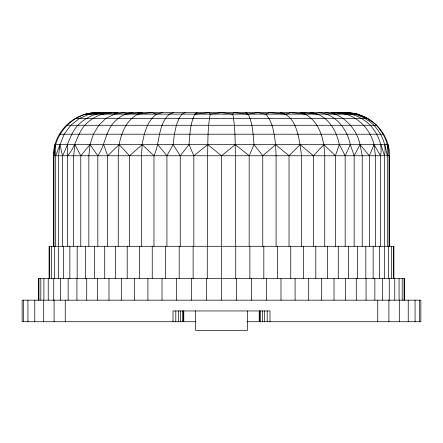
<?xml version="1.0" encoding="UTF-8"?>
<svg xmlns="http://www.w3.org/2000/svg" width="443" height="443" viewBox="0 0 443 443"><rect width="100%" height="100%" fill="white"/><g stroke="black" fill="none" stroke-linecap="round" stroke-linejoin="round"><path stroke-width="0.66" d="M387.309 246.291L387.309 155.759C389.558 144.285 384.003 133.553 376.445 125.28C368.305 117.605 357.689 113.065 346.498 112.655L96.502 112.655C73.433 112.511 53.254 132.69 53.398 155.759L53.398 246.291M380.493 246.291L380.493 155.759C382.968 144.401 377.613 133.659 370.282 125.28C362.474 117.572 352.107 112.982 341.116 112.655M384.458 246.291L384.458 155.759C386.999 144.34 381.445 133.598 373.986 125.28C366.328 118.032 356.46 113.38 345.894 112.655C369.34 112.317 389.641 132.307 389.602 155.759L389.602 246.291M53.974 246.291L53.974 155.759L54.866 144.606L388.134 144.606L388.5 149.197M193.829 246.291L193.829 155.759L188.989 144.606C189.964 134.351 190.102 123.47 194.937 114.128L197.113 112.655M166.917 246.291L166.917 155.759L173.13 144.606L174.381 134.207L176.369 125.28L178.961 118.431L181.979 114.128L185.213 112.655M53.974 155.759C54.29 132.828 73.942 112.505 97.106 112.655M153.976 246.291L153.976 155.759C160.25 142.33 157.636 124.821 169.398 114.128L173.667 112.655M194.937 114.128L209.246 112.655L210.259 114.128C207.557 127.805 207.928 141.876 207.617 155.759L207.617 246.291M97.825 246.291L97.825 155.759C104.465 146.434 105.118 134.666 111.564 125.28C116.736 118.353 124.239 113.02 133.11 112.655M335.351 246.291L335.351 155.759L339.327 144.606C336.486 129.799 326.463 113.458 309.89 112.655M55.691 246.291L55.691 155.759L64.141 134.207L70.78 125.28L79.435 118.431L89.514 114.128L98.905 112.655L86.003 114.128M62.507 246.291L62.507 155.759C67.901 145.664 69.955 133.93 77.857 125.28C84.403 118.746 92.759 114.25 101.884 112.655L89.514 114.128M369.34 246.291L369.34 155.759L374.097 144.606C369.888 127.556 354.921 113.358 336.985 112.655L351.792 114.128M249.171 246.291L249.171 155.759L254.011 144.606C253.036 134.351 252.898 123.47 248.063 114.128L245.887 112.655M345.175 246.291L345.175 155.759L350.308 144.606C347.102 128.963 335.262 113.181 318.124 112.655M354.156 246.291L354.156 155.759L360.048 144.606C356.875 129.744 346.055 117.605 331.741 112.655L346.188 114.128M67.557 246.291L67.557 155.759C75.753 146.838 76.921 134.362 84.763 125.28C91.673 117.871 101.059 113.054 111.259 112.655M235.383 246.291L235.383 155.759C235.072 141.876 235.443 127.805 232.741 114.128L233.754 112.655L248.063 114.128L257.787 112.655L265.711 114.128L269.333 112.655L285.68 114.128L290.946 112.655L305.127 114.128C319.846 122.069 324.326 140.226 324.752 155.759L324.752 246.291M180.235 246.291L180.235 155.759L188.989 144.606M80.77 246.291L80.77 155.759L90.007 144.606L93.401 134.207L98.806 125.28L105.855 118.431L117.567 112.655L101.757 114.128M313.445 246.291L313.445 155.759L323.85 144.606L335.351 155.759M289.024 246.291L289.024 155.759L300.049 144.606C297.873 132.612 294.556 115.407 280.425 112.655M107.649 246.291L107.649 155.759L119.15 144.606C121.548 131.471 128.11 116.365 142.203 112.655L125.225 114.128L124.876 112.655L114.056 114.128M129.555 246.291L129.555 155.759L142.192 144.606C144.058 133.498 146.954 121.011 156.7 114.128L162.575 112.655M262.765 246.291L262.765 155.759L275.607 144.606C274.167 134.091 273.137 122.357 265.711 114.128M221.5 300.171L221.5 155.759L235.261 144.606L249.171 155.759M193.829 155.759L207.739 144.606L221.5 155.759M95.71 114.128L106.015 112.655M91.38 113.668L92.748 113.486M94.802 113.209L96.17 113.026M210.259 114.128L221.5 112.655L232.741 114.128M137.873 114.128L152.054 112.655L156.7 114.128M85.344 114.128L357.656 114.128M74.95 118.431L368.05 118.431M66.024 125.28L376.976 125.28M59.174 134.207L383.826 134.207M53.398 155.759L389.602 155.759M195.928 321.723L22.15 321.723L22.15 300.171L420.85 300.171L420.85 321.723L247.072 321.723M317.775 114.128L300.797 112.655L305.127 114.128M346.814 112.965L348.851 113.198M350.208 113.353L356.322 114.05M345.894 112.655L357.191 114.128M344.095 112.655L355.037 114.128M325.433 112.655L334.709 114.128M356.997 114.128L367.341 118.431M369.434 120.042L370.481 120.85M375.182 124.477L376.229 125.28M289.024 155.759L275.607 144.606L276.083 155.759L276.083 246.291M313.445 155.759L300.049 144.606L301.506 155.759L301.506 246.291M153.976 155.759L142.192 144.606L141.494 155.759L141.494 246.291M129.555 155.759L119.15 144.606L118.248 155.759L118.248 246.291M369.34 155.759L360.048 144.606L362.23 155.759L362.23 246.291M157.73 144.606L166.917 155.759M254.011 144.606L262.765 155.759M97.825 155.759L90.007 144.606L88.844 155.759L88.844 246.291M173.13 144.606L180.235 155.759M380.493 155.759L374.097 144.606L375.442 155.759L375.442 246.291M339.327 144.606L345.175 155.759M80.77 155.759L74.95 144.606L73.66 155.759L73.66 246.291M103.673 144.606L107.649 155.759M350.308 144.606L354.156 155.759M380.958 144.606L384.458 155.759M62.507 155.759L59.966 144.606L58.542 155.759L58.542 246.291M384.928 144.606L387.309 155.759M387.564 144.606L389.026 155.759L389.026 246.291M55.668 144.606L55.691 155.759M67.552 144.606L67.557 155.759M419.383 300.171L419.383 321.723M415.074 300.171L415.074 321.723M408.224 300.171L408.224 321.723M404.686 300.171L404.686 278.619L38.314 278.619L38.314 300.171M404.06 278.619L404.06 300.171M402.189 278.619L402.189 300.171M399.298 300.171L399.298 321.723M399.082 278.619L399.082 300.171M394.763 278.619L394.763 300.171M393.91 278.619L393.91 246.291L49.09 246.291L49.09 278.619M393.323 246.291L393.323 278.619M391.557 246.291L391.557 278.619M389.259 278.619L389.259 300.171M388.904 300.171L388.904 321.723M388.633 246.291L388.633 278.619M384.568 246.291L384.568 278.619M382.608 278.619L382.608 300.171M379.391 246.291L379.391 278.619M377.746 300.171L377.746 321.723M374.856 278.619L374.856 300.171M373.133 246.291L373.133 278.619M366.062 278.619L366.062 300.171M365.835 246.291L365.835 278.619M357.556 246.291L357.556 278.619M356.277 278.619L356.277 300.171M348.348 246.291L348.348 278.619M345.568 278.619L345.568 300.171M338.269 246.291L338.269 278.619M334.016 278.619L334.016 300.171M327.399 246.291L327.399 278.619M321.696 278.619L321.696 300.171M315.798 246.291L315.798 278.619M308.688 278.619L308.688 300.171M303.56 246.291L303.56 278.619M295.088 278.619L295.088 300.171M290.758 246.291L290.758 278.619M280.978 278.619L280.978 300.171M277.484 246.291L277.484 278.619M269.992 321.723L269.992 310.947L173.008 310.947L173.008 321.723M267.201 310.947L267.201 321.723M266.47 278.619L266.47 300.171M264.604 310.947L264.604 321.723M263.823 246.291L263.823 278.619M262.372 310.947L262.372 321.723M260.661 310.947L260.661 321.723M259.581 310.947L259.581 321.723M259.216 310.947L259.216 321.723M251.652 278.619L251.652 300.171M249.88 246.291L249.88 278.619M247.36 310.947L247.36 330.345L195.64 330.345L195.64 310.947M236.628 278.619L236.628 300.171M235.737 246.291L235.737 278.619M207.263 246.291L207.263 278.619M206.372 278.619L206.372 300.171M193.12 246.291L193.12 278.619M191.348 278.619L191.348 300.171M183.784 310.947L183.784 321.723M183.419 310.947L183.419 321.723M182.339 310.947L182.339 321.723M180.628 310.947L180.628 321.723M179.177 246.291L179.177 278.619M178.396 310.947L178.396 321.723M176.53 278.619L176.53 300.171M175.799 310.947L175.799 321.723M165.516 246.291L165.516 278.619M162.022 278.619L162.022 300.171M152.242 246.291L152.242 278.619M147.912 278.619L147.912 300.171M139.44 246.291L139.44 278.619M134.312 278.619L134.312 300.171M127.202 246.291L127.202 278.619M121.304 278.619L121.304 300.171M115.601 246.291L115.601 278.619M108.984 278.619L108.984 300.171M104.731 246.291L104.731 278.619M97.432 278.619L97.432 300.171M94.652 246.291L94.652 278.619M86.723 278.619L86.723 300.171M85.444 246.291L85.444 278.619M77.165 246.291L77.165 278.619M76.938 278.619L76.938 300.171M69.867 246.291L69.867 278.619M68.144 278.619L68.144 300.171M65.254 300.171L65.254 321.723M63.609 246.291L63.609 278.619M60.392 278.619L60.392 300.171M58.432 246.291L58.432 278.619M54.367 246.291L54.367 278.619M54.096 300.171L54.096 321.723M53.741 278.619L53.741 300.171M51.443 246.291L51.443 278.619M49.677 246.291L49.677 278.619M48.237 278.619L48.237 300.171M43.918 278.619L43.918 300.171M43.702 300.171L43.702 321.723M40.811 278.619L40.811 300.171M38.94 278.619L38.94 300.171M34.775 300.171L34.775 321.723M27.926 300.171L27.926 321.723M23.617 300.171L23.617 321.723"/></g></svg>
